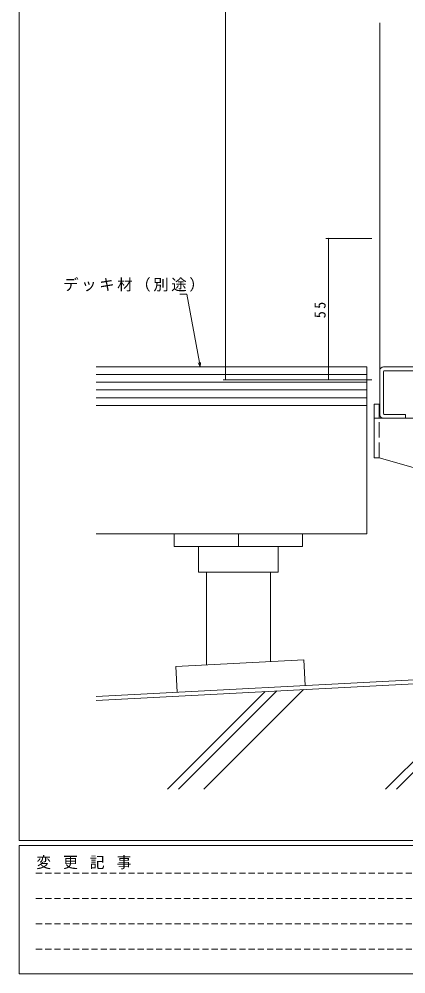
# Model space of a CAD drawing. Units: millimetres, scale not verified. Extents: x -594 to 539, y -420 to 386.
# Drawn here: x -590 to -439.4, y -420 to -48 of the extents above; entities that cross this region are included whole.
import ezdxf

# ---------------------------------------------------------------- set-up
doc = ezdxf.new("R2010")
doc.units = ezdxf.units.MM
doc.header["$LTSCALE"] = 2
doc.linetypes.add('DASHED1', pattern=[1.8, 1.2, -0.6])
doc.linetypes.add('DASHED3', pattern=[4, 3, -1])
for name, color, linetype, lineweight in [('0-1_YKK_ZWAK', 7, 'Continuous', 9), ('0-5_YSS_K', 3, 'Continuous', 9), ('0-6_YKK_13', 4, 'Continuous', 9), ('0-7_YKK_D', 6, 'Continuous', 9)]:
    doc.layers.add(name, color=color, linetype=linetype, lineweight=lineweight)
doc.styles.add('ＭＳ ゴシック', font='')
doc.styles.get('ＭＳ ゴシック').set_extended_font_data('MS Gothic')

msp = doc.modelspace()

# ---------------------------------------------------------------- linework, layer by layer
at = {"layer": '0-1_YKK_ZWAK'}
for p, q in [((-590, -368), (-590, 382)), ((510, -368), (-590, -368)), ((-590, -420), (-590, -370)), ((456, -370), (-590, -370)), ((-590, -420), (456, -420))]:
    msp.add_line(p, q, dxfattribs=at)
at = {"layer": '0-1_YKK_ZWAK', "linetype": 'DASHED1'}
for p, q in [((-583.43, -380.732), (-228.87, -380.732)), ((-583.43, -390.63), (-228.87, -390.63)), ((-583.43, -400.528), (-228.87, -400.528)), ((-583.43, -410.426), (-228.87, -410.426))]:
    msp.add_line(p, q, dxfattribs=at)
at = {"layer": '0-5_YSS_K'}
for p, q in [((-449.572, -184.926), (-449.572, -49.5)), ((-454.574, -183.5), (-560, -183.5)), ((-454.574, -183.5), (-454.574, -248.5)), ((-454.574, -186.5), (-560, -186.5)), ((-454.574, -189.5), (-560, -189.5)), ((-454.574, -192.5), (-560, -192.5)), ((-454.574, -195.5), (-560, -195.5)), ((-454.574, -198.5), (-560, -198.5)), ((-454.574, -248.5), (-560, -248.5)), ((-529.574, -253.5), (-529.574, -248.5)), ((-504.574, -253.5), (-504.574, -248.5)), ((-479.574, -253.5), (-479.574, -248.5)), ((-529.574, -253.5), (-479.574, -253.5)), ((-520.074, -253.5), (-520.074, -263.5)), ((-489.074, -253.5), (-489.074, -263.5)), ((-520.074, -263.5), (-489.074, -263.5)), ((-517.074, -299.643), (-517.074, -263.5)), ((-492.074, -298.333), (-492.074, -263.5)), ((-478.569, -307.664), (-479.094, -297.653)), ((-389.574, -303), (-560, -311.932)), ((-387.997, -304.419), (-560, -313.434)), ((-404.581, -305.289), (-447.293, -348)), ((-400.103, -305.054), (-443.05, -348)), ((-494.126, -309.981), (-532.146, -348.001)), ((-489.649, -309.747), (-527.903, -348.001)), ((-479.202, -309.199), (-518.003, -348.001))]:
    msp.add_line(p, q, dxfattribs=at)
msp.add_lwpolyline([(-528.501, -310.281), (-529.025, -300.27), (-479.094, -297.653)], dxfattribs=at)
at = {"layer": '0-6_YKK_13'}
for p, q in [((-449.574, -185), (-449.574, -202)), ((-448.074, -183.5), (-403.074, -183.5)), ((-448.074, -185.3), (-448.074, -201.7)), ((-403.374, -185), (-447.774, -185)), ((-451.776, -198), (-449.776, -198)), ((-451.776, -219), (-451.776, -198)), ((-449.776, -203.5), (-449.776, -198)), ((-425.776, -203.5), (-451.776, -203.5)), ((-439.574, -203.5), (-448.074, -203.5)), ((-447.774, -202), (-439.574, -202)), ((-439.574, -202), (-439.574, -203.5)), ((-451.776, -219), (-449.776, -219)), ((-449.776, -219), (-389.776, -236))]:
    msp.add_line(p, q, dxfattribs=at)
at = {"layer": '0-6_YKK_13', "linetype": 'DASHED3'}
msp.add_line((-449.776, -219), (-449.776, -203.5), dxfattribs=at)
at = {"layer": '0-6_YKK_13'}
for centre, radius, start, end in [((-448.074, -185), 1.5, 90, 180), ((-447.774, -185.3), 0.3, 90, 180), ((-448.074, -202), 1.5, 180, 270), ((-447.774, -201.7), 0.3, 180, 270)]:
    msp.add_arc(centre, radius, start, end, dxfattribs=at)
at = {"layer": '0-7_YKK_D'}
for p, q in [((-509.572, 223.997), (-509.572, -188.5)), ((-452.572, -133.5), (-470.572, -133.5)), ((-469.572, -188.5), (-469.572, -133.5)), ((-524.713, -155.215), (-527.413, -155.215)), ((-519.793, -181.828), (-524.713, -155.215)), ((-519.484, -183.5), (-520.241, -181.911)), ((-519.484, -183.5), (-519.793, -181.828)), ((-519.345, -181.746), (-519.484, -183.5)), ((-452.572, -188.5), (-510.572, -188.5)), ((-452.572, -188.5), (-470.572, -188.5))]:
    msp.add_line(p, q, dxfattribs=at)
for centre, start, end in [((-469.572, -133.5), 90, 270), ((-469.572, -133.5), 270, 90), ((-509.572, -188.5), 90, 270), ((-509.572, -188.5), 270, 90), ((-469.572, -188.5), 90, 270), ((-469.572, -188.5), 270, 90)]:
    msp.add_arc(centre, 0.106, start, end, dxfattribs=at)

# ---------------------------------------------------------------- texts
at = {"layer": '0-1_YKK_ZWAK', "insert": (-583.265, -379.209), "char_height": 4.399, "attachment_point": 7, "style": 'ＭＳ ゴシック'}
msp.add_mtext('\\T1.22;\\W0.95;変\\~更\\~記\\~事', dxfattribs=at)
at = {"layer": '0-7_YKK_D', "color": 7, "insert": (-572.853, -154.215), "char_height": 4.399, "attachment_point": 7, "style": 'ＭＳ ゴシック'}
msp.add_mtext('\\T1.17;デッキ材（別途）', dxfattribs=at)
at = {"layer": '0-7_YKK_D', "color": 7, "insert": (-470.572, -164.52), "char_height": 4.399, "attachment_point": 7, "rotation": 90, "style": 'ＭＳ ゴシック'}
msp.add_mtext('\\T1.36;\\W0.9;55', dxfattribs=at)

doc.saveas('drawing.dxf')
